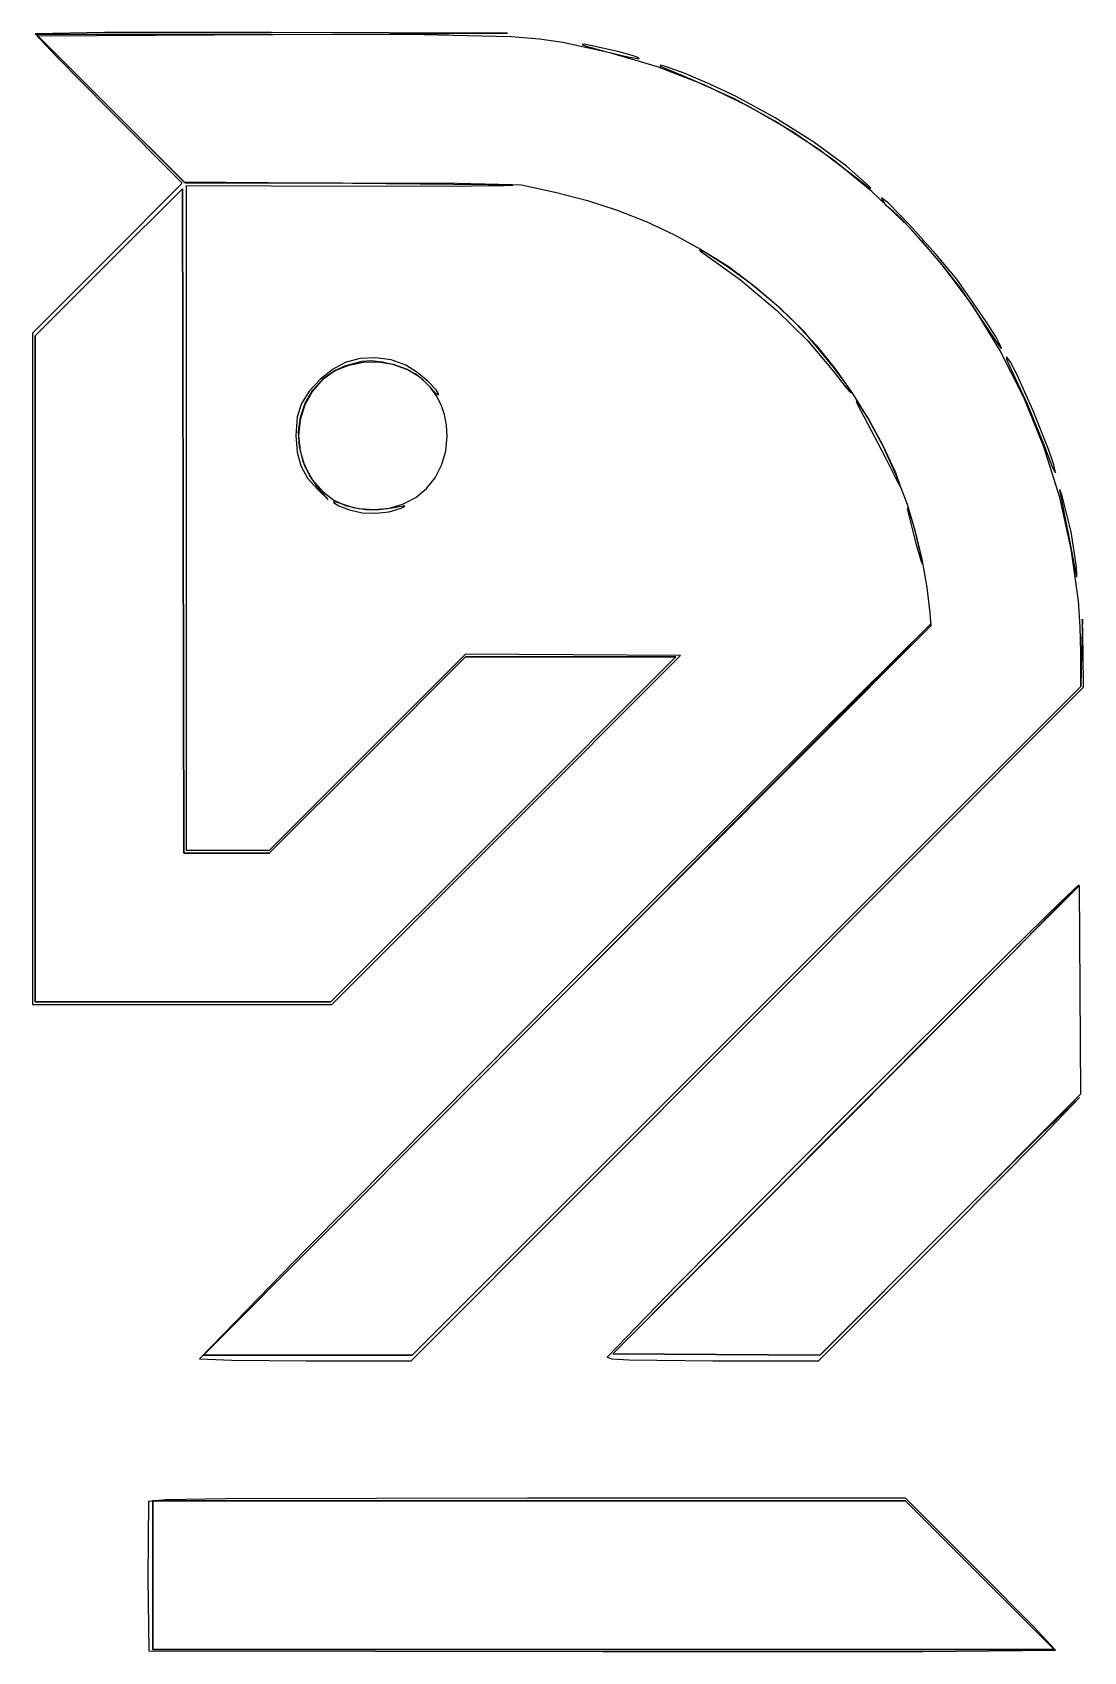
# Model space of a CAD drawing. Extents: x 111 to 243, y 78 to 281.
import ezdxf

# ---------------------------------------------------------------- set-up
doc = ezdxf.new("R2010")
doc.units = 0

msp = doc.modelspace()

# ---------------------------------------------------------------- linework, layer by layer
at = {"layer": 'Layer 1', "color": 7}
for points in [[(111.12507, 281.254398), (113.844547, 278.348213), (120.383023, 271.729392), (129.640976, 262.4665), (120.206634, 253.027219), (110.772292, 243.587938), (110.772292, 201.345242), (110.772292, 159.102546), (129.605698, 159.102546), (148.438752, 159.102546), (170.38366, 181.062977), (192.328568, 203.023407), (178.802707, 203.114777), (165.276493, 203.206499), (152.931027, 190.855741), (140.585914, 178.505336), (135.380321, 178.505336), (130.175082, 178.505336), (130.175082, 220.328932), (130.175082, 262.152528), (151.468409, 262.092203), (166.04061, 262.113105), (170.110731, 262.169196), (171.058862, 262.206395), (171.225828, 262.227001), (171.174588, 262.248836), (164.24378, 262.402647), (149.808589, 262.4665), (130.029385, 262.4665), (120.744621, 271.726923), (111.459856, 280.987345), (141.014186, 281.166909), (170.568163, 281.34612), (140.846616, 281.431493), (119.85584, 281.414515), (111.12507, 281.254398)], [(120.563293, 271.903311), (129.823362, 262.642889), (151.077531, 262.446039), (172.332053, 262.249189), (176.741778, 261.26776), (180.612431, 260.280154), (184.366915, 259.068763), (187.998276, 257.639771), (191.499562, 255.999357), (194.863818, 254.153703), (198.084092, 252.10899), (201.153429, 249.871398), (204.064875, 247.447109), (206.811478, 244.842304), (209.386283, 242.063163), (211.782338, 239.115869), (213.992687, 236.006601), (216.010379, 232.741541), (217.828459, 229.32687), (219.439974, 225.768769), (220.83797, 222.073419), (221.826112, 218.78706), (222.689966, 215.158), (223.348106, 211.572199), (223.719108, 208.415619), (223.837641, 206.752623), (178.067871, 160.878783), (132.298453, 115.005296), (145.436611, 115.005296), (158.574769, 115.005296), (200.643193, 157.074778), (242.711264, 199.143907), (242.711264, 203.390296), (242.63499, 206.632903), (242.40822, 209.891225), (241.515506, 216.420675), (240.05775, 222.909967), (238.059577, 229.290419), (235.545616, 235.493353), (232.540492, 241.450087), (229.068834, 247.091942), (225.155267, 252.350238), (220.96452, 257.067963), (216.417325, 261.424482), (211.545379, 265.39967), (206.380378, 268.973402), (200.954017, 272.125553), (195.297995, 274.835999), (189.444005, 277.084614), (183.423746, 278.851274), (177.52903, 280.173133), (174.583319, 280.583511), (171.003976, 280.861315), (160.040204, 281.122591), (140.82933, 281.163734), (111.303223, 281.163734), (120.563293, 271.903311)], [(182.739004, 279.062235), (185.706043, 278.339526), (187.142732, 278.105502), (187.062748, 278.217384), (186.54619, 278.41927), (184.631261, 278.979465), (180.269558, 279.930422), (179.97328, 279.924645), (180.340114, 279.75906), (182.739004, 279.062235)], [(189.794564, 277.181929), (193.675122, 275.525989), (199.071512, 273.104069), (204.510963, 270.129896), (209.735969, 266.756732), (214.489024, 263.137837), (216.046759, 261.919915), (216.278683, 261.812918), (216.076525, 262.086558), (213.240614, 264.613551), (209.094387, 267.613619), (204.24999, 270.674145), (199.31957, 273.38251), (196.027837, 274.931596), (192.797984, 276.298617), (190.447672, 277.157438), (189.857864, 277.294358), (189.754012, 277.27186), (189.794564, 277.181929)], [(135.205344, 178.152558), (140.585914, 178.152558), (152.929263, 190.499788), (165.272612, 202.847018), (178.502846, 202.847018), (191.732726, 202.847018), (170.038996, 181.151171), (148.345266, 159.455324), (129.735168, 159.455324), (111.12507, 159.455324), (111.12507, 201.345242), (111.12507, 243.23516), (120.385492, 252.500521), (129.645915, 261.765883), (129.735521, 219.95922), (129.825126, 178.152558), (135.205344, 178.152558)], [(120.385492, 252.500521), (111.12507, 243.23516), (111.12507, 201.345242), (111.12507, 159.455324), (129.735168, 159.455324), (148.345266, 159.455324), (170.038996, 181.151171), (191.732726, 202.847018), (178.502846, 202.847018), (165.272612, 202.847018), (152.929263, 190.499788), (140.585914, 178.152558), (135.205344, 178.152558), (129.825126, 178.152558), (129.735521, 219.95922), (129.645915, 261.765883), (120.385492, 252.500521)], [(217.655559, 260.44614), (218.107159, 259.792266), (218.662741, 259.323601), (220.124614, 257.957468), (222.651734, 255.185603), (225.415325, 251.949262), (227.586613, 249.1897), (231.175071, 243.851816), (232.386202, 242.027248), (232.688604, 241.654913), (232.721297, 241.735148), (232.047254, 243.065446), (230.775153, 245.114188), (227.092018, 250.36304), (224.469064, 253.547308), (221.185676, 257.182988), (218.496345, 259.929469), (217.766478, 260.550319), (217.62385, 260.599332), (217.655559, 260.44614)], [(194.865748, 253.915514), (199.895403, 250.279404), (204.41342, 246.49258), (208.347104, 242.620891), (211.623761, 238.730185), (213.24041, 236.674504), (213.706314, 236.152828), (213.846615, 236.08435), (213.143347, 237.246643), (211.595759, 239.329026), (207.842334, 243.834177), (205.006511, 246.612976), (201.659414, 249.466719), (198.347044, 251.957321), (195.615401, 253.646697), (194.81314, 254.020025), (194.720298, 254.031865), (194.865748, 253.915514)], [(150.12997, 239.90035), (148.537761, 239.030603), (146.972606, 237.773142), (145.611446, 236.293498), (144.631219, 234.757199), (144.094203, 233.049048), (143.933424, 230.71648), (144.08024, 228.630421), (144.553652, 226.881474), (145.403103, 225.346907), (146.678037, 223.903984), (147.990371, 222.649153), (146.859718, 223.963251), (145.67026, 225.633604), (144.843277, 227.423507), (144.376847, 229.282384), (144.269048, 231.159657), (144.517957, 233.004751), (145.121652, 234.767088), (146.07821, 236.396091), (147.38571, 237.841184), (148.871453, 238.879887), (150.58254, 239.576962), (152.431606, 239.938447), (154.331291, 239.970376), (156.194232, 239.678786), (157.933066, 239.069712), (159.460432, 238.14919), (160.688968, 236.923256), (161.438842, 236.070724), (161.863013, 235.828586), (161.857429, 236.05657), (161.607006, 236.443313), (160.571405, 237.511602), (159.155729, 238.67051), (157.759499, 239.557097), (155.941315, 240.218445), (153.965372, 240.500513), (151.979111, 240.396686), (150.12997, 239.90035)], [(233.657922, 239.624124), (235.979642, 234.69974), (238.001325, 229.658146), (239.066318, 226.914239), (239.394208, 226.173879), (239.519329, 226.013949), (239.296008, 227.018446), (238.668268, 228.84755), (236.697325, 233.797819), (234.602094, 238.501232), (233.818994, 240.021766), (233.378169, 240.594264), (233.373583, 240.309219), (233.657922, 239.624124)], [(152.223707, 240.010416), (150.175125, 239.490069), (148.801981, 238.863403), (147.38571, 237.841184), (146.023407, 236.308711), (145.049145, 234.564406), (144.463052, 232.679078), (144.265256, 230.723536), (144.455885, 228.768589), (145.035067, 226.885046), (146.002931, 225.143718), (147.359604, 223.615412), (148.721884, 222.581623), (150.178256, 221.893017), (151.840673, 221.511129), (153.821086, 221.397496), (155.723447, 221.582235), (157.467294, 222.102887), (159.023593, 222.930142), (160.36331, 224.034688), (161.45741, 225.387216), (162.27686, 226.958413), (162.792627, 228.71897), (162.975675, 230.639574), (162.889986, 232.019233), (162.629093, 233.333994), (162.201942, 234.569098), (161.61748, 235.709788), (160.884652, 236.741304), (160.012406, 237.648887), (159.009687, 238.417779), (157.885441, 239.033221), (156.393675, 239.58065), (154.820947, 239.948724), (153.365032, 240.103346), (152.223707, 240.010416)], [(215.001258, 233.891482), (218.030562, 228.070645), (219.49587, 225.140736), (220.115833, 224.041215), (219.43662, 226.000478), (217.784367, 229.475142), (215.919721, 232.959994), (214.603324, 234.949816), (214.460317, 235.030018), (214.487701, 234.857212), (215.001258, 233.891482)], [(148.687108, 222.264272), (149.351521, 221.867794), (150.677128, 221.354105), (152.281877, 220.998791), (154.005456, 220.919835), (155.68624, 221.111812), (157.162599, 221.569299), (157.620968, 221.793231), (157.623062, 221.869557), (156.037237, 221.581646), (154.356382, 221.341851), (152.744319, 221.347358), (151.182659, 221.599655), (149.653014, 222.10023), (148.890925, 222.345234), (148.70339, 222.348178), (148.687108, 222.264272)], [(240.062607, 223.66092), (241.102596, 218.36925), (242.126358, 213.07758), (242.174529, 212.893375), (242.194753, 213.043802), (242.148583, 214.201178), (241.516361, 218.597718), (240.425615, 222.955364), (240.100707, 223.817465), (240.039853, 223.878099), (240.062607, 223.66092)], [(220.877481, 221.544252), (221.902301, 217.310916), (222.606269, 214.867355), (222.755384, 214.593065), (222.746146, 215.013273), (221.780063, 219.035868), (221.183946, 220.957621), (220.977396, 221.477612), (220.877481, 221.544252)], [(177.697806, 161.027303), (145.184992, 128.304718), (131.807386, 114.548801), (135.857189, 114.372941), (145.243641, 114.29974), (158.430836, 114.29974), (200.747263, 156.673317), (243.064042, 199.046893), (242.988195, 203.328207), (242.912347, 207.609521), (242.803692, 203.376185), (242.695036, 199.142849), (200.634726, 157.074072), (158.574769, 115.005296), (145.436611, 115.005296), (132.298453, 115.005296), (178.067871, 160.876667), (223.837641, 207.00239), (210.284131, 193.602162), (177.697806, 161.027303)], [(212.813328, 144.896176), (191.822552, 123.779899), (183.091782, 114.740007), (183.708857, 114.526108), (185.846361, 114.390889), (196.400332, 114.29974), (209.708882, 114.29974), (226.198079, 130.774825), (237.798874, 142.454864), (242.535581, 147.401253), (237.656308, 142.726503), (226.138106, 131.274712), (209.891621, 114.996829), (196.845185, 115.089257), (183.799102, 115.181685), (213.080734, 144.462259), (233.786422, 165.269282), (242.448797, 174.177455), (240.136999, 172.001515), (233.778925, 165.755454), (212.813328, 144.896176)], [(213.168929, 144.638648), (183.803335, 115.181685), (196.844832, 115.089257), (209.886682, 114.996829), (226.303206, 131.437695), (242.719731, 147.878561), (242.627303, 160.987086), (242.534875, 174.095611), (213.168929, 144.638648)], [(125.395293, 96.567001), (125.318387, 86.953801), (125.412579, 77.787217), (182.47442, 77.697964), (222.774412, 77.713707), (239.536262, 77.876823), (236.763427, 80.837468), (230.096981, 87.579276), (220.6577, 97.013618), (173.112398, 97.013618), (135.04042, 96.924321), (127.559652, 96.787548), (125.395293, 96.567001)], [(230.011256, 87.312223), (239.354934, 77.963606), (182.64834, 77.963606), (125.941746, 77.963606), (125.941746, 87.312223), (125.941746, 96.66084), (173.304662, 96.66084), (220.667578, 96.66084), (230.011256, 87.312223)], [(125.941746, 87.312223), (125.941746, 77.963606), (182.64834, 77.963606), (239.354934, 77.963606), (230.011256, 87.312223), (220.667578, 96.66084), (173.304662, 96.66084), (125.941746, 96.66084), (125.941746, 87.312223)]]:
    msp.add_lwpolyline(points, dxfattribs=at)

doc.saveas('drawing.dxf')
